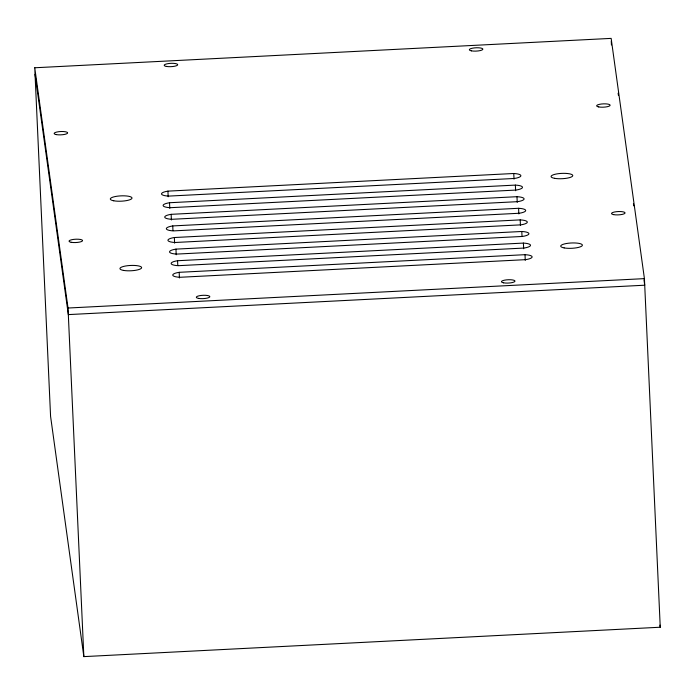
<?xml version="1.0" encoding="UTF-8"?>
<svg xmlns="http://www.w3.org/2000/svg" width="695" height="695" viewBox="0 0 695 695"><rect width="100%" height="100%" fill="white"/><g stroke="black" fill="none" stroke-linecap="round" stroke-linejoin="round"><path stroke-width="1.04" d="M34.75 67.771L611.148 38.381L644.421 278.634L660.25 627.229L83.852 656.619L50.579 416.366L34.75 67.771L68.023 308.024L83.852 656.619M167.929 191.134L513.77 173.498A11.033 2.711 -2.6 0 1 520.894 175.635A11.033 2.711 -2.6 0 1 514.456 178.467L168.616 196.103A11.033 2.711 -2.6 0 1 161.492 193.966A11.033 2.711 -2.6 0 1 167.929 191.134L168.181 196.772M169.537 202.732L515.369 185.096A11.033 2.711 -2.6 0 1 522.501 187.233A11.033 2.711 -2.6 0 1 516.064 190.065L170.223 207.701A11.033 2.711 -2.6 0 1 163.099 205.564A11.033 2.711 -2.6 0 1 169.537 202.732L169.788 208.37M171.144 214.329L516.976 196.694A11.033 2.711 -2.6 0 1 524.108 198.831A11.033 2.711 -2.6 0 1 517.671 201.663L171.83 219.299A11.033 2.711 -2.6 0 1 164.706 217.161A11.033 2.711 -2.6 0 1 171.144 214.329L171.396 219.968M172.751 225.927L518.583 208.291A11.033 2.711 -2.6 0 1 525.707 210.429A11.033 2.711 -2.6 0 1 519.269 213.261L173.437 230.896A11.033 2.711 -2.6 0 1 166.314 228.759A11.033 2.711 -2.6 0 1 172.751 225.927L172.959 230.627M174.358 237.525L520.19 219.889A11.033 2.711 -2.6 0 1 527.314 222.026A11.033 2.711 -2.6 0 1 520.876 224.859L175.044 242.494A11.033 2.711 -2.6 0 1 167.921 240.357A11.033 2.711 -2.6 0 1 174.358 237.525L174.61 243.163M175.957 249.123L521.797 231.487A11.033 2.711 -2.6 0 1 528.921 233.624A11.033 2.711 -2.6 0 1 522.484 236.456L176.652 254.092A11.033 2.711 -2.6 0 1 169.519 251.955A11.033 2.711 -2.6 0 1 175.957 249.123L176.217 254.761M177.564 260.721L523.404 243.085A11.033 2.711 -2.6 0 1 530.528 245.231A11.033 2.711 -2.6 0 1 524.091 248.054L178.259 265.69A11.033 2.711 -2.6 0 1 171.126 263.553A11.033 2.711 -2.6 0 1 177.564 260.721L177.781 265.421M179.171 272.318L525.012 254.683A11.033 2.711 -2.6 0 1 532.135 256.829A11.033 2.711 -2.6 0 1 525.698 259.652L179.857 277.288A11.033 2.711 -2.6 0 1 172.734 275.151A11.033 2.711 -2.6 0 1 179.171 272.318L179.432 277.957M68.023 308.024L644.421 278.634M618.133 93.226L618.428 95.371M633.432 203.696L633.727 205.842M643.978 279.842L644.717 285.211L68.327 314.6L35.045 74.348M659.955 625.083L660.25 627.229M611.27 41.205L611.444 44.958M525.012 254.683L525.264 260.321M523.404 243.085L523.656 248.723M521.797 231.487L522.014 236.187M520.19 219.889L520.451 225.528M518.583 208.291L518.844 213.93M516.976 196.694L517.236 202.332M515.369 185.096L515.629 190.734M513.77 173.498L514.022 179.136M471.462 50.857A6.794 1.668 -2.6 0 0 482.704 49.536A6.794 1.668 -2.6 0 0 474.12 47.929A6.794 1.668 -2.6 0 0 471.462 50.857M503.588 282.822A6.794 1.668 -2.6 0 0 514.83 281.501A6.794 1.668 -2.6 0 0 506.247 279.894A6.794 1.668 -2.6 0 0 503.588 282.822M598.743 106.934A6.794 1.668 -2.6 0 0 609.984 105.614A6.794 1.668 -2.6 0 0 601.392 104.015A6.794 1.668 -2.6 0 0 598.743 106.934M198.44 298.381A6.794 1.668 -2.6 0 0 209.682 297.06A6.794 1.668 -2.6 0 0 201.098 295.453A6.794 1.668 -2.6 0 0 198.44 298.381M71.168 242.294A6.794 1.668 -2.6 0 0 82.41 240.974A6.794 1.668 -2.6 0 0 73.818 239.367A6.794 1.668 -2.6 0 0 71.168 242.294M613.659 214.633A6.794 1.668 -2.6 0 0 624.901 213.313A6.794 1.668 -2.6 0 0 616.309 211.706A6.794 1.668 -2.6 0 0 613.659 214.633M56.252 134.595A6.794 1.668 -2.6 0 0 67.493 133.275A6.794 1.668 -2.6 0 0 58.901 131.676A6.794 1.668 -2.6 0 0 56.252 134.595M166.314 66.416A6.794 1.668 -2.6 0 0 177.555 65.095A6.794 1.668 -2.6 0 0 168.972 63.488A6.794 1.668 -2.6 0 0 166.314 66.416M123.371 270.381A10.868 2.667 -2.6 0 0 141.363 268.261A10.868 2.667 -2.6 0 0 127.628 265.698A10.868 2.667 -2.6 0 0 123.371 270.381M113.737 200.786A10.868 2.667 -2.6 0 0 131.729 198.674A10.868 2.667 -2.6 0 0 117.985 196.103A10.868 2.667 -2.6 0 0 113.737 200.786M554.506 178.311A10.868 2.667 -2.6 0 0 572.498 176.2A10.868 2.667 -2.6 0 0 558.763 173.628A10.868 2.667 -2.6 0 0 554.506 178.311M564.149 247.907A10.868 2.667 -2.6 0 0 582.132 245.787A10.868 2.667 -2.6 0 0 568.397 243.224A10.868 2.667 -2.6 0 0 564.149 247.907"/></g></svg>
